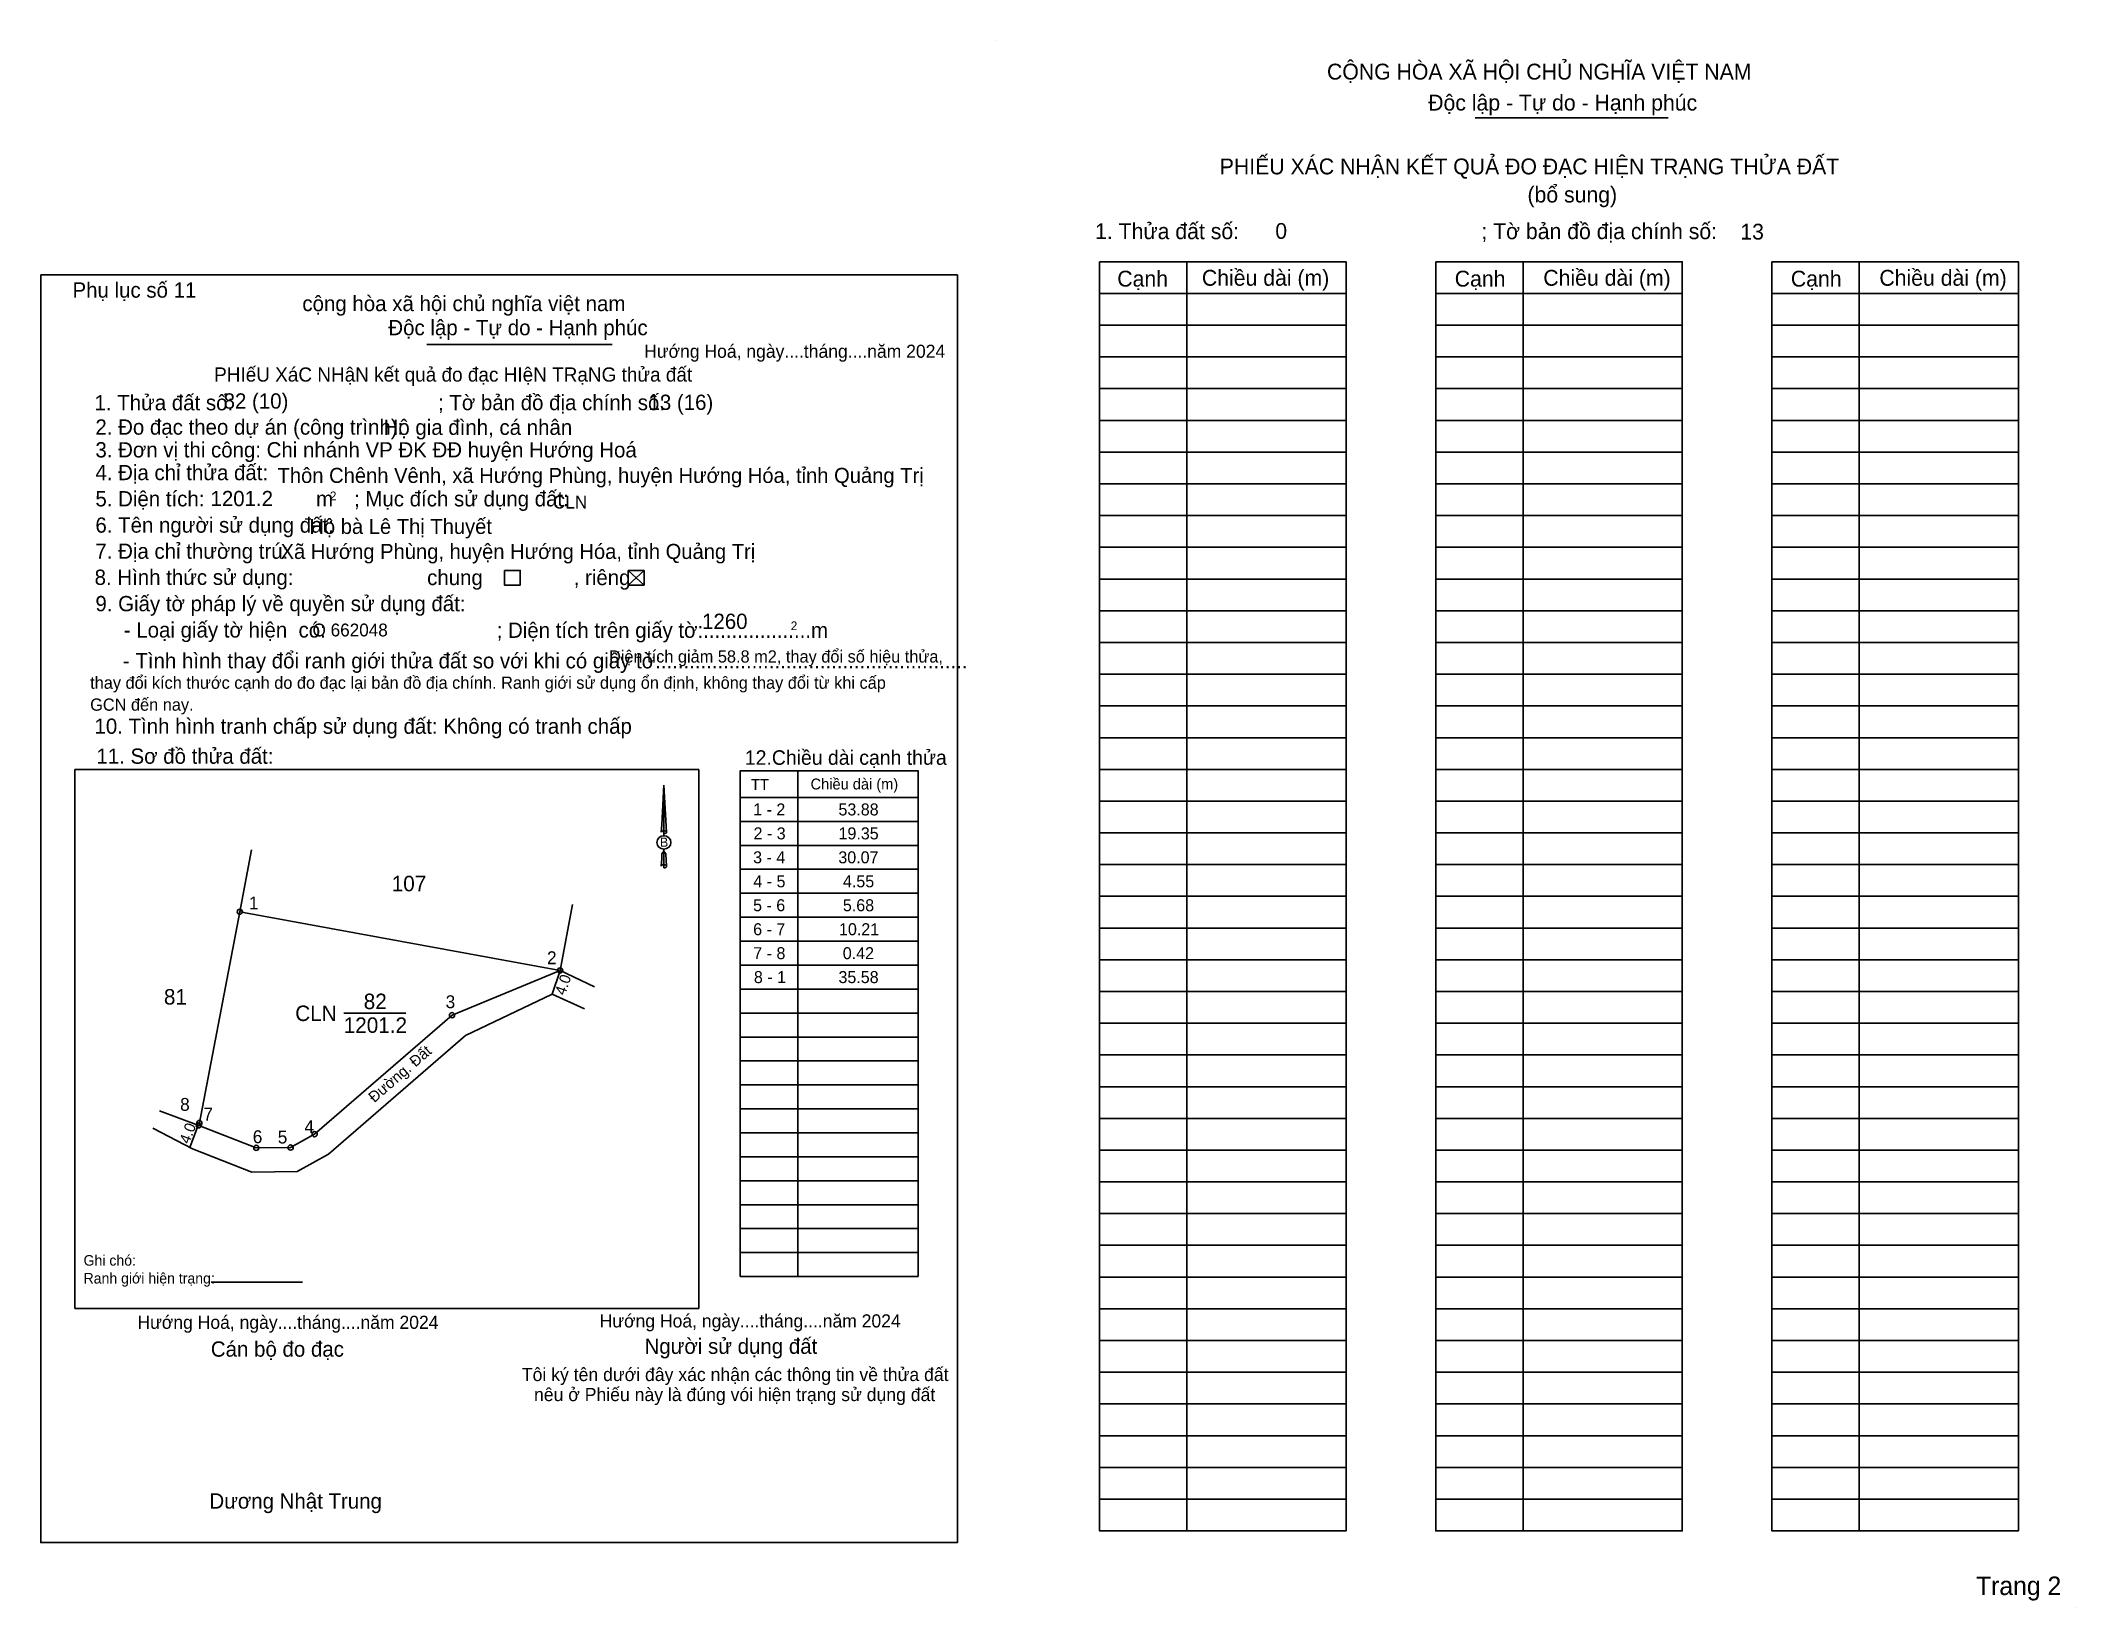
# Model space of a CAD drawing. Extents: x 532877 to 533213, y 1853041 to 1853300.
import ezdxf

# ---------------------------------------------------------------- set-up
doc = ezdxf.new("R2010")
doc.units = 0
for name, color, linetype in [('Level 1', 7, 'Continuous'), ('Level 10', 7, 'Continuous'), ('Level 11', 7, 'Continuous'), ('Level 12', 7, 'Continuous'), ('Level 13', 7, 'Continuous'), ('Level 27', 7, 'Continuous'), ('Level 3', 7, 'Continuous'), ('Level 36', 7, 'Continuous'), ('Level 40', 7, 'Continuous'), ('Level 52', 7, 'Continuous'), ('Level 53', 7, 'Continuous'), ('Level 6', 7, 'Continuous'), ('Level 9', 7, 'Continuous')]:
    doc.layers.add(name, color=color, linetype=linetype)

msp = doc.modelspace()

# ---------------------------------------------------------------- linework, layer by layer
at = {"layer": 'Level 1'}
for p, q in [((533034.69, 1853300.25), (533034.69, 1853300.25)), ((533113.88, 1853287.47), (533145.83, 1853287.47)), ((533066.2, 1853263.68), (533066.2, 1853053.67)), ((533121.8, 1853263.68), (533121.8, 1853053.67)), ((533177.39, 1853263.68), (533177.39, 1853053.67)), ((533051.76, 1853258.43), (533092.54, 1853258.43)), ((533107.36, 1853258.43), (533148.14, 1853258.43)), ((533162.96, 1853258.43), (533203.73, 1853258.43)), ((533051.76, 1853253.18), (533092.54, 1853253.18)), ((533107.36, 1853253.18), (533148.14, 1853253.18)), ((533162.96, 1853253.18), (533203.73, 1853253.18)), ((533051.76, 1853247.93), (533092.54, 1853247.93)), ((533107.36, 1853247.93), (533148.14, 1853247.93)), ((533162.96, 1853247.93), (533203.73, 1853247.93)), ((533051.76, 1853242.68), (533092.54, 1853242.68)), ((533107.36, 1853242.68), (533148.14, 1853242.68)), ((533162.96, 1853242.68), (533203.73, 1853242.68)), ((533051.76, 1853237.43), (533092.54, 1853237.43)), ((533107.36, 1853237.43), (533148.14, 1853237.43)), ((533162.96, 1853237.43), (533203.73, 1853237.43)), ((533051.76, 1853232.18), (533092.54, 1853232.18)), ((533107.36, 1853232.18), (533148.14, 1853232.18)), ((533162.96, 1853232.18), (533203.73, 1853232.18)), ((533051.76, 1853226.93), (533092.54, 1853226.93)), ((533107.36, 1853226.93), (533148.14, 1853226.93)), ((533162.96, 1853226.93), (533203.73, 1853226.93)), ((533051.76, 1853221.68), (533092.54, 1853221.68)), ((533107.36, 1853221.68), (533148.14, 1853221.68)), ((533162.96, 1853221.68), (533203.73, 1853221.68)), ((533051.76, 1853216.42), (533092.54, 1853216.42)), ((533107.36, 1853216.42), (533148.14, 1853216.42)), ((533162.96, 1853216.42), (533203.73, 1853216.42)), ((533051.76, 1853211.17), (533092.54, 1853211.17)), ((533107.36, 1853211.17), (533148.14, 1853211.17)), ((533162.96, 1853211.17), (533203.73, 1853211.17)), ((533051.76, 1853205.92), (533092.54, 1853205.92)), ((533107.36, 1853205.92), (533148.14, 1853205.92)), ((533162.96, 1853205.92), (533203.73, 1853205.92)), ((533051.76, 1853200.67), (533092.54, 1853200.67)), ((533107.36, 1853200.67), (533148.14, 1853200.67)), ((533162.96, 1853200.67), (533203.73, 1853200.67)), ((533051.76, 1853195.42), (533092.54, 1853195.42)), ((533107.36, 1853195.42), (533148.14, 1853195.42)), ((533162.96, 1853195.42), (533203.73, 1853195.42)), ((533051.76, 1853190.17), (533092.54, 1853190.17)), ((533107.36, 1853190.17), (533148.14, 1853190.17)), ((533162.96, 1853190.17), (533203.73, 1853190.17)), ((533051.76, 1853184.92), (533092.54, 1853184.92)), ((533107.36, 1853184.92), (533148.14, 1853184.92)), ((533162.96, 1853184.92), (533203.73, 1853184.92)), ((533001.83, 1853179.45), (533001.83, 1853095.75)), ((533051.76, 1853179.67), (533092.54, 1853179.67)), ((533107.36, 1853179.67), (533148.14, 1853179.67)), ((533162.96, 1853179.67), (533203.73, 1853179.67)), ((532992.32, 1853175.03), (533021.72, 1853175.03)), ((533051.76, 1853174.42), (533092.54, 1853174.42)), ((533107.36, 1853174.42), (533148.14, 1853174.42)), ((533162.96, 1853174.42), (533203.73, 1853174.42)), ((532992.32, 1853171.06), (533021.72, 1853171.06)), ((533051.76, 1853169.17), (533092.54, 1853169.17)), ((533107.36, 1853169.17), (533148.14, 1853169.17)), ((533162.96, 1853169.17), (533203.73, 1853169.17)), ((532992.32, 1853167.1), (533021.72, 1853167.1)), ((532992.32, 1853163.14), (533021.72, 1853163.14)), ((533051.76, 1853163.92), (533092.54, 1853163.92)), ((533107.36, 1853163.92), (533148.14, 1853163.92)), ((533162.96, 1853163.92), (533203.73, 1853163.92)), ((532992.32, 1853159.17), (533021.72, 1853159.17)), ((533051.76, 1853158.67), (533092.54, 1853158.67)), ((533107.36, 1853158.67), (533148.14, 1853158.67)), ((533162.96, 1853158.67), (533203.73, 1853158.67)), ((532992.32, 1853155.21), (533021.72, 1853155.21)), ((533051.76, 1853153.42), (533092.54, 1853153.42)), ((533107.36, 1853153.42), (533148.14, 1853153.42)), ((533162.96, 1853153.42), (533203.73, 1853153.42)), ((532992.32, 1853151.25), (533021.72, 1853151.25)), ((532992.32, 1853147.28), (533021.72, 1853147.28)), ((533051.76, 1853148.17), (533092.54, 1853148.17)), ((533107.36, 1853148.17), (533148.14, 1853148.17)), ((533162.96, 1853148.17), (533203.73, 1853148.17)), ((532992.32, 1853143.32), (533021.72, 1853143.32)), ((533051.76, 1853142.92), (533092.54, 1853142.92)), ((533107.36, 1853142.92), (533148.14, 1853142.92)), ((533162.96, 1853142.92), (533203.73, 1853142.92)), ((532992.32, 1853139.35), (533021.72, 1853139.35)), ((533051.76, 1853137.67), (533092.54, 1853137.67)), ((533107.36, 1853137.67), (533148.14, 1853137.67)), ((533162.96, 1853137.67), (533203.73, 1853137.67)), ((532992.32, 1853135.39), (533021.72, 1853135.39)), ((533051.76, 1853132.42), (533092.54, 1853132.42)), ((533107.36, 1853132.42), (533148.14, 1853132.42)), ((533162.96, 1853132.42), (533203.73, 1853132.42)), ((532992.32, 1853131.43), (533021.72, 1853131.43)), ((532992.32, 1853127.46), (533021.72, 1853127.46)), ((533051.76, 1853127.17), (533092.54, 1853127.17)), ((533107.36, 1853127.17), (533148.14, 1853127.17)), ((533162.96, 1853127.17), (533203.73, 1853127.17)), ((532992.32, 1853123.5), (533021.72, 1853123.5)), ((532992.32, 1853119.54), (533021.72, 1853119.54)), ((533051.76, 1853121.92), (533092.54, 1853121.92)), ((533107.36, 1853121.92), (533148.14, 1853121.92)), ((533162.96, 1853121.92), (533203.73, 1853121.92)), ((532992.32, 1853115.57), (533021.72, 1853115.57)), ((533051.76, 1853116.67), (533092.54, 1853116.67)), ((533107.36, 1853116.67), (533148.14, 1853116.67)), ((533162.96, 1853116.67), (533203.73, 1853116.67)), ((532992.32, 1853111.61), (533021.72, 1853111.61)), ((533051.76, 1853111.42), (533092.54, 1853111.42)), ((533107.36, 1853111.42), (533148.14, 1853111.42)), ((533162.96, 1853111.42), (533203.73, 1853111.42)), ((532992.32, 1853107.64), (533021.72, 1853107.64)), ((533051.76, 1853106.17), (533092.54, 1853106.17)), ((533107.36, 1853106.17), (533148.14, 1853106.17)), ((533162.96, 1853106.17), (533203.73, 1853106.17)), ((532992.32, 1853103.68), (533021.72, 1853103.68)), ((532992.32, 1853099.72), (533021.72, 1853099.72)), ((533051.76, 1853100.92), (533092.54, 1853100.92)), ((533107.36, 1853100.92), (533148.14, 1853100.92)), ((533162.96, 1853100.92), (533203.73, 1853100.92)), ((532992.32, 1853095.75), (533021.72, 1853095.75)), ((533051.76, 1853095.67), (533092.54, 1853095.67)), ((533107.36, 1853095.67), (533148.14, 1853095.67)), ((533162.96, 1853095.67), (533203.73, 1853095.67)), ((533051.76, 1853090.42), (533092.54, 1853090.42)), ((533107.36, 1853090.42), (533148.14, 1853090.42)), ((533162.96, 1853090.42), (533203.73, 1853090.42)), ((533051.76, 1853085.17), (533092.54, 1853085.17)), ((533107.36, 1853085.17), (533148.14, 1853085.17)), ((533162.96, 1853085.17), (533203.73, 1853085.17)), ((533051.76, 1853079.92), (533092.54, 1853079.92)), ((533107.36, 1853079.92), (533148.14, 1853079.92)), ((533162.96, 1853079.92), (533203.73, 1853079.92)), ((533051.76, 1853074.67), (533092.54, 1853074.67)), ((533107.36, 1853074.67), (533148.14, 1853074.67)), ((533162.96, 1853074.67), (533203.73, 1853074.67)), ((533051.76, 1853069.42), (533092.54, 1853069.42)), ((533107.36, 1853069.42), (533148.14, 1853069.42)), ((533162.96, 1853069.42), (533203.73, 1853069.42)), ((533051.76, 1853064.17), (533092.54, 1853064.17)), ((533107.36, 1853064.17), (533148.14, 1853064.17)), ((533162.96, 1853064.17), (533203.73, 1853064.17)), ((533051.76, 1853058.92), (533092.54, 1853058.92)), ((533051.76, 1853058.92), (533092.54, 1853058.92)), ((533107.36, 1853058.92), (533148.14, 1853058.92)), ((533107.36, 1853058.92), (533148.14, 1853058.92)), ((533162.96, 1853058.92), (533203.73, 1853058.92)), ((533162.96, 1853058.92), (533203.73, 1853058.92)), ((533213.14, 1853041.02), (533213.14, 1853041.02))]:
    msp.add_line(p, q, dxfattribs=at)
for points in [[(533051.76, 1853263.68), (533092.54, 1853263.68), (533092.54, 1853053.67), (533051.76, 1853053.67)], [(533107.36, 1853263.68), (533148.14, 1853263.68), (533148.14, 1853069.42), (533107.36, 1853069.42)], [(533107.36, 1853263.68), (533148.14, 1853263.68), (533148.14, 1853053.67), (533107.36, 1853053.67)], [(533162.96, 1853263.68), (533203.73, 1853263.68), (533203.73, 1853069.42), (533162.96, 1853069.42)], [(533162.96, 1853263.68), (533203.73, 1853263.68), (533203.73, 1853053.67), (533162.96, 1853053.67)]]:
    msp.add_lwpolyline(points, close=True, dxfattribs=at)
msp.add_lwpolyline([(532992.32, 1853095.75), (532992.32, 1853179.45), (533021.72, 1853179.45), (533021.72, 1853095.75)], dxfattribs=at)
at = {"layer": 'Level 10'}
for p, q in [((532973.8, 1853212.59), (532976.41, 1853210.16)), ((532976.41, 1853212.59), (532973.8, 1853210.16))]:
    msp.add_line(p, q, dxfattribs=at)
msp.add_lwpolyline([(532902.75, 1853120.76), (532902.85, 1853121.16), (532909.53, 1853156.12), (532962.52, 1853146.4), (532944.64, 1853139), (532921.91, 1853119.32), (532917.94, 1853117.1), (532912.26, 1853117.04)], close=True, dxfattribs=at)
for points in [[(532968.2, 1853143.67), (532962.52, 1853146.4)], [(532961.19, 1853142.47), (532946.85, 1853135.62), (532924.22, 1853116.03), (532919, 1853113.11), (532911.52, 1853113.03), (532901.69, 1853116.88)], [(532966.54, 1853140.03), (532961.19, 1853142.47)], [(532901.69, 1853116.88), (532895.17, 1853120.33)]]:
    msp.add_lwpolyline(points, dxfattribs=at)
at = {"layer": 'Level 11'}
for centre in [(532909.53, 1853156.12), (532962.52, 1853146.4), (532944.64, 1853139), (532902.75, 1853120.76), (532902.75, 1853120.76), (532902.85, 1853121.16), (532921.91, 1853119.32), (532912.26, 1853117.04), (532917.94, 1853117.1)]:
    msp.add_circle(centre, 0.427, dxfattribs=at)
at = {"layer": 'Level 12'}
for p, q in [((532961.19, 1853142.47), (532962.52, 1853146.4)), ((532901.29, 1853117.09), (532902.67, 1853120.79))]:
    msp.add_line(p, q, dxfattribs=at)
at = {"layer": 'Level 13'}
msp.add_line((532904.79, 1853094.83), (532919.88, 1853094.83), dxfattribs=at)
msp.add_lwpolyline([(532876.6, 1853261.48), (533028.25, 1853261.48), (533028.25, 1853051.74), (532876.6, 1853051.74)], close=True, dxfattribs=at)
at = {"layer": 'Level 27'}
for p, q in [((532909.53, 1853156.12), (532911.49, 1853166.38)), ((532962.52, 1853146.4), (532964.57, 1853157.34)), ((532902.75, 1853120.76), (532896.23, 1853123.18))]:
    msp.add_line(p, q, dxfattribs=at)
at = {"layer": 'Level 3'}
for p, q in [((533034.69, 1853300.25), (533034.69, 1853300.25)), ((533213.15, 1853041.02), (533213.15, 1853041.02))]:
    msp.add_line(p, q, dxfattribs=at)
at = {"layer": 'Level 40'}
for p, q in [((532979.69, 1853177.08), (532979.33, 1853170.51)), ((532979.69, 1853177.08), (532980.09, 1853169.29)), ((532979.69, 1853177.08), (532980.09, 1853169.29)), ((532979.69, 1853169.55), (532979.69, 1853177.08)), ((532979.69, 1853177.08), (532980.09, 1853169.29)), ((532979.33, 1853170.51), (532979.25, 1853169.29)), ((532979.69, 1853169.55), (532979.69, 1853169.27)), ((532979.69, 1853169.27), (532979.69, 1853169.04)), ((532980.09, 1853169.29), (532980.09, 1853169.29)), ((532979.69, 1853166.12), (532979.36, 1853165.68)), ((532979.69, 1853169.04), (532979.69, 1853168.74)), ((532979.69, 1853169.04), (532979.69, 1853168.74)), ((532979.69, 1853169.04), (532979.69, 1853168.74)), ((532979.69, 1853166.12), (532979.69, 1853166.47)), ((532979.69, 1853166.12), (532979.69, 1853166.47)), ((532979.69, 1853166.12), (532979.69, 1853166.47)), ((532979.69, 1853166.12), (532980, 1853165.68)), ((532979.69, 1853166.12), (532980, 1853165.68)), ((532979.69, 1853166.12), (532980, 1853165.68)), ((532979.69, 1853163.92), (532979.69, 1853166.12)), ((532979.33, 1853164.89), (532979.25, 1853163.66)), ((532979.36, 1853165.68), (532979.33, 1853164.89)), ((532979.69, 1853163.92), (532979.69, 1853163.61)), ((532979.69, 1853163.61), (532979.69, 1853163.4)), ((532980, 1853165.68), (532980.09, 1853163.66)), ((532980, 1853165.68), (532980.09, 1853163.66)), ((532980, 1853165.68), (532980.09, 1853163.66)), ((532980.09, 1853163.66), (532980.09, 1853163.66))]:
    msp.add_line(p, q, dxfattribs=at)
for centre, start_param, end_param in [((532979.7, 1853169.28), 1.570796, 3.074452), ((532979.7, 1853169.28), 0.067141, 1.570796), ((532979.7, 1853169.28), 4.712389, 6.283185), ((532979.7, 1853163.64), 2.491069, 3.074278), ((532979.7, 1853163.64), 1.570796, 2.491069), ((532979.7, 1853163.64), 0.067141, 1.570796), ((532979.7, 1853163.64), 4.712389, 6.283185)]:
    msp.add_ellipse(centre, major_axis=(0.425, 0), ratio=0.614131, start_param=start_param, end_param=end_param, dxfattribs=at)
msp.add_ellipse((532979.69, 1853167.58), major_axis=(1.16, 0), ratio=0.952727, dxfattribs=at)
at = {"layer": 'Level 53'}
for p, q in [((532876.6, 1853261.48), (532876.6, 1853261.48)), ((532940.47, 1853250), (532971.13, 1853250)), ((532882.27, 1853179.67), (532985.44, 1853179.67)), ((532882.27, 1853090.45), (532882.27, 1853179.67)), ((532985.44, 1853179.67), (532985.44, 1853090.45)), ((532985.44, 1853090.45), (532882.27, 1853090.45)), ((533028.24, 1853051.75), (533028.24, 1853051.75))]:
    msp.add_line(p, q, dxfattribs=at)
for points in [[(532953.31, 1853212.59), (532955.92, 1853212.59), (532955.92, 1853210.16), (532953.31, 1853210.16)], [(532973.8, 1853212.59), (532976.41, 1853212.59), (532976.41, 1853210.16), (532973.8, 1853210.16)]]:
    msp.add_lwpolyline(points, close=True, dxfattribs=at)
at = {"layer": 'Level 9'}
msp.add_line((532926.72, 1853139.31), (532936.97, 1853139.31), dxfattribs=at)

# ---------------------------------------------------------------- texts
at = {"layer": 'Level 1'}
for s, height, p in [('CỘNG HÒA XÃ HỘI CHỦ NGHĨA VIỆT NAM', 2.6251, (533089.37, 1853293.82)), ('Độc lập - Tự do - Hạnh phúc', 2.6251, (533106.11, 1853288.69)), ('PHIẾU XÁC NHẬN KẾT QUẢ ĐO ĐẠC HIỆN TRẠNG THỬA ĐẤT', 2.6251, (533071.63, 1853278.13)), ('(bổ sung)', 2.625, (533122.53, 1853273.48)), ('1. Thửa đất số:', 2.6251, (533051.01, 1853267.41)), ('; Tờ bản đồ địa chính số:', 2.6251, (533114.9, 1853267.41)), ('Cạnh', 2.625, (533054.68, 1853259.56)), ('Chiều dài (m)', 2.6251, (533068.68, 1853259.7)), ('Cạnh', 2.625, (533110.5, 1853259.56)), ('Chiều dài (m)', 2.6251, (533125.15, 1853259.7)), ('Cạnh', 2.625, (533166.1, 1853259.56)), ('Chiều dài (m)', 2.6251, (533180.74, 1853259.7)), ('TT', 1.805, (532994.1, 1853176.28)), ('Chiều dài (m)', 1.805, (533003.95, 1853176.35)), ('Trang 2', 3.062, (533196.72, 1853043.05))]:
    msp.add_text(s, height=height, dxfattribs=at).set_placement(p)
at = {"layer": 'Level 12'}
for s, rotation, p in [('4.0', 71.2425, (532963.31, 1853142.16)), ('Đường. Đất', 40.8913, (532931.78, 1853124.44)), ('4.0', 69.5867, (532901.17, 1853117.58))]:
    msp.add_text(s, height=1.81, rotation=rotation, dxfattribs=at).set_placement(p)
at = {"layer": 'Level 13'}
for s, p in [('82', (532930.03, 1853140)), ('CLN', (532918.7, 1853138.03)), ('1201.2', (532926.72, 1853136.07))]:
    msp.add_text(s, height=2.562, dxfattribs=at).set_placement(p)
at = {"layer": 'Level 36'}
for s, p in [('107', (532934.66, 1853159.5)), ('81', (532896.98, 1853140.76))]:
    msp.add_text(s, height=2.562, dxfattribs=at).set_placement(p)
at = {"layer": 'Level 40'}
msp.add_text('B', height=1.52, dxfattribs=at).set_placement((532979.04, 1853166.86))
at = {"layer": 'Level 52'}
for s, p in [('1 - 2', (532994.45, 1853172.05)), ('53.88', (533008.56, 1853172.05)), ('2 - 3', (532994.51, 1853168.09)), ('19.35', (533008.57, 1853168.09)), ('3 - 4', (532994.44, 1853164.13)), ('30.07', (533008.54, 1853164.13)), ('4 - 5', (532994.48, 1853160.16)), ('4.55', (533009.3, 1853160.16)), ('5 - 6', (532994.44, 1853156.2)), ('5.68', (533009.29, 1853156.2)), ('6 - 7', (532994.45, 1853152.23)), ('10.21', (533008.65, 1853152.23)), ('7 - 8', (532994.47, 1853148.27)), ('0.42', (533009.27, 1853148.27)), ('8 - 1', (532994.57, 1853144.31)), ('35.58', (533008.56, 1853144.31))]:
    msp.add_text(s, height=1.985, dxfattribs=at).set_placement(p)
at = {"layer": 'Level 53'}
for s, height, p in [('Phụ lục số 11', 2.5283, (532881.86, 1853257.73)), ('cộng hòa xã hội chủ nghĩa việt nam', 2.5311, (532919.88, 1853255.5)), ('Độc lập - Tự do - Hạnh phúc', 2.5311, (532934.1, 1853251.51)), ('Hướng Hoá, ngày....tháng....năm 2024', 2.1689, (532976.42, 1853247.78)), ('PHIếU XáC NHậN kết quả đo đạc HIệN TRạNG thửa đất', 2.3433, (532905.29, 1853243.84)), ('1. Thửa đất số:', 2.5283, (532885.5, 1853239.09)), ('; Tờ bản đồ địa chính số:', 2.5283, (532942.32, 1853239.11)), ('2. Đo đạc theo dự án (công trình):', 2.5275, (532885.65, 1853235.06)), ('Hộ gia đình, cá nhân', 2.5275, (532933.32, 1853235.02)), ('3. Đơn vị thi công: Chi nhánh VP ĐK ĐĐ huyện Hướng Hoá', 2.5275, (532885.65, 1853231.29)), ('4. Địa chỉ thửa đất:', 2.5275, (532885.65, 1853227.53)), ('5. Diện tích:', 2.5275, (532885.65, 1853223.19)), ('m', 2.53, (532922.15, 1853223.19)), ('2', 1.45, (532924.44, 1853224.2)), ('; Mục đích sử dụng đất:', 2.5283, (532928.43, 1853223.19)), ('6. Tên người sử dụng đất:', 2.5275, (532885.65, 1853218.84)), ('7. Địa chỉ thường trú:', 2.5275, (532885.65, 1853214.52)), ('8. Hình thức sử dụng:', 2.5275, (532885.52, 1853210.2)), ('chung                , riêng', 2.5283, (532940.52, 1853210.16)), ('9. Giấy tờ pháp lý về quyền sử dụng đất:', 2.5275, (532885.65, 1853205.84)), ('     - Loại giấy tờ hiện  có:', 2.5283, (532885.65, 1853201.49)), ('     ; Diện tích trên giấy tờ:...................m', 2.5275, (532947.33, 1853201.44)), ('1260', 2.527, (532986, 1853202.91)), ('2', 1.45, (533000.67, 1853202.71)), ('     - Tình hình thay đổi ranh giới thửa đất so với khi có giấy tờ:......................................................', 2.52832, (532885.5, 1853196.39)), ('10. Tình hình tranh chấp sử dụng đất: Không có tranh chấp', 2.5275, (532885.5, 1853185.56)), ('11. Sơ đồ thửa đất:', 2.5275, (532885.82, 1853180.6)), ('12.Chiều dài cạnh thửa', 2.4011, (532993.08, 1853180.43)), ('Ghi chó:', 1.74, (532883.69, 1853097.56)), ('Ranh giới hiện trạng:', 1.7402, (532883.69, 1853094.6)), ('Hướng Hoá, ngày....tháng....năm 2024', 2.1689, (532892.6, 1853087.1)), ('Hướng Hoá, ngày....tháng....năm 2024', 2.1689, (532969.06, 1853087.33)), ('Cán bộ đo đạc', 2.5312, (532904.74, 1853082.49)), ('Người sử dụng đất', 2.5311, (532976.48, 1853082.96)), ('Tôi ký tên dưới đây xác nhận các thông tin về thửa đất ', 2.1783, (532956.19, 1853078.46)), ('nêu ở Phiếu này là đúng vói hiện trạng sử dụng đất', 2.1783, (532958.2, 1853075.14)), ('Dương Nhật Trung', 2.5275, (532904.51, 1853057.35))]:
    msp.add_text(s, height=height, dxfattribs=at).set_placement(p)
at = {"layer": 'Level 6'}
for s, height, p in [('0', 2.61, (533080.82, 1853267.47)), ('13', 2.613, (533157.75, 1853267.35))]:
    msp.add_text(s, height=height, rotation=359.8394, dxfattribs=at).set_placement(p)
for s, height, p in [('82 (10)', 2.527, (532906.86, 1853239.37)), ('13 (16)', 2.527, (532977.14, 1853239.15)), ('Thôn Chênh Vênh, xã Hướng Phùng, huyện Hướng Hóa, tỉnh Quảng Trị', 2.4931, (532915.78, 1853227.07)), ('1201.2', 2.527, (532904.69, 1853223.23)), ('CLN', 2.119, (532961.33, 1853222.84)), ('Hộ bà Lê Thị Thuyết', 2.4931, (532921.04, 1853218.63)), ('Xã Hướng Phùng, huyện Hướng Hóa, tỉnh Quảng Trị', 2.4931, (532916.28, 1853214.49)), (' O 662048', 2.119, (532920.78, 1853201.68)), ('Diện tích giảm 58.8 m2, thay đổi số hiệu thửa,', 2.0194, (532970.6, 1853197.35)), ('thay đổi kích thước cạnh do đo đạc lại bản đồ địa chính. Ranh giới sử dụng ổn định, không thay đổi từ khi cấp', 2.01943, (532884.78, 1853193.01)), ('GCN đến nay.', 2.0194, (532884.78, 1853189.38))]:
    msp.add_text(s, height=height, dxfattribs=at).set_placement(p)
at = {"layer": 'Level 9'}
for s, p in [('1', (532911.05, 1853156.5)), ('2', (532960.35, 1853147.44)), ('3', (532943.58, 1853140.16)), ('8', (532899.66, 1853123.17)), ('7', (532903.5, 1853121.56)), ('6', (532911.68, 1853117.82)), ('5', (532915.81, 1853117.77)), ('4', (532920.23, 1853119.49))]:
    msp.add_text(s, height=2.13, dxfattribs=at).set_placement(p)

doc.saveas('drawing.dxf')
